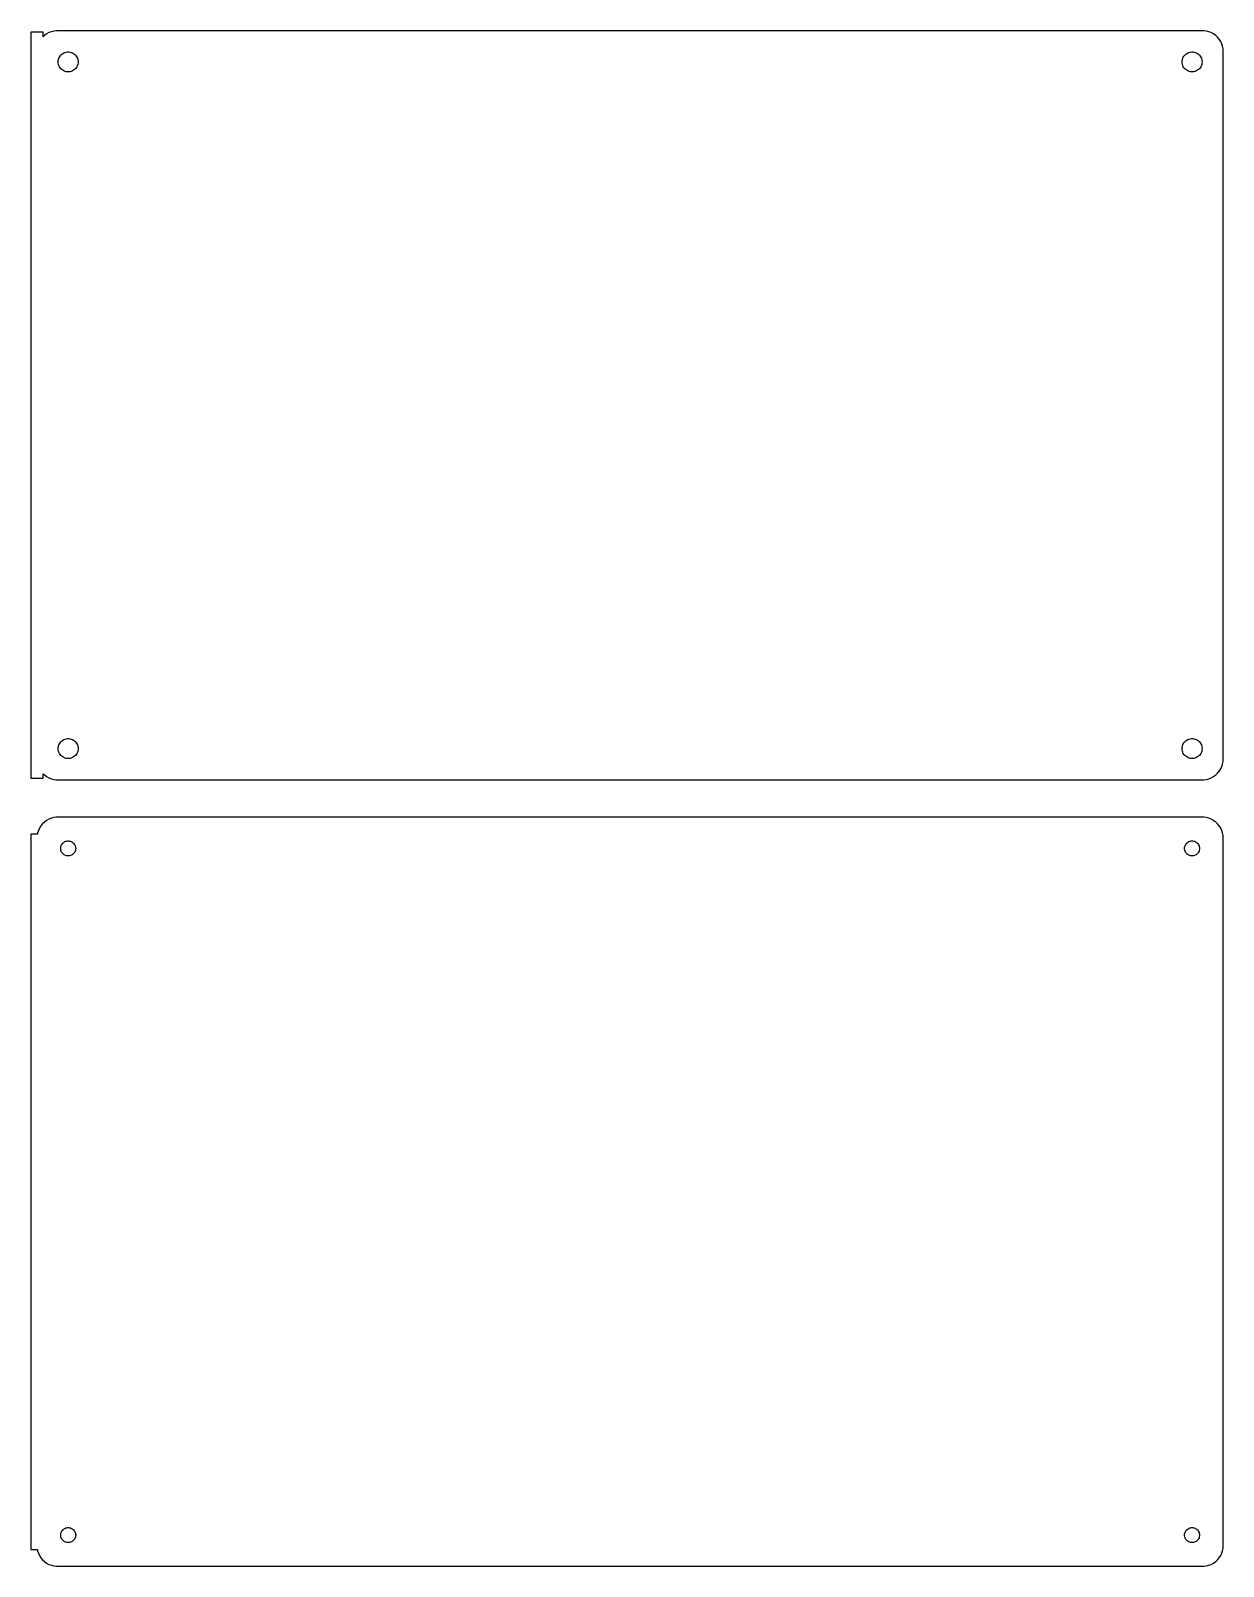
# Model space of a CAD drawing. Header units: metres. Extents: x -144 to 142, y 99 to 468.
import ezdxf

# ---------------------------------------------------------------- set-up
doc = ezdxf.new("R2010")
doc.units = ezdxf.units.M

msp = doc.modelspace()

# ---------------------------------------------------------------- linework, layer by layer
for p, q in [((-141, 467.615), (-144, 467.615)), ((-144, 467.615), (-144, 288.385)), ((-141, 466.559), (-141, 467.615)), ((-140.687, 466.853), (-141, 466.559)), ((-140.179, 467.222), (-140.687, 466.853)), ((-139.629, 467.524), (-140.179, 467.222)), ((-139.045, 467.755), (-139.629, 467.524)), ((-138.437, 467.911), (-139.045, 467.755)), ((-137.814, 467.99), (-138.437, 467.911)), ((137.814, 467.99), (-137.814, 467.99)), ((138.437, 467.911), (137.814, 467.99)), ((139.045, 467.755), (138.437, 467.911)), ((139.629, 467.524), (139.045, 467.755)), ((140.179, 467.222), (139.629, 467.524)), ((140.687, 466.853), (140.179, 467.222)), ((141.145, 466.423), (140.687, 466.853)), ((141.545, 465.939), (141.145, 466.423)), ((141.882, 465.409), (141.545, 465.939)), ((142.149, 464.841), (141.882, 465.409)), ((-137.325, 461.097), (-137.231, 461.383)), ((-137.231, 461.383), (-137.103, 461.656)), ((-137.103, 461.656), (-136.942, 461.911)), ((-136.942, 461.911), (-136.75, 462.143)), ((-136.75, 462.143), (-136.53, 462.349)), ((-136.53, 462.349), (-136.286, 462.526)), ((-136.286, 462.526), (-136.022, 462.672)), ((-136.022, 462.672), (-135.742, 462.783)), ((-135.742, 462.783), (-135.45, 462.857)), ((-135.45, 462.857), (-135.151, 462.895)), ((-135.151, 462.895), (-134.849, 462.895)), ((-134.849, 462.895), (-134.55, 462.857)), ((-134.55, 462.857), (-134.258, 462.783)), ((-134.258, 462.783), (-133.978, 462.672)), ((-133.978, 462.672), (-133.714, 462.526)), ((-133.714, 462.526), (-133.47, 462.349)), ((-133.47, 462.349), (-133.25, 462.143)), ((-133.25, 462.143), (-133.058, 461.911)), ((-133.058, 461.911), (-132.897, 461.656)), ((-132.897, 461.656), (-132.769, 461.383)), ((-132.769, 461.383), (-132.675, 461.097)), ((132.675, 461.097), (132.769, 461.383)), ((132.769, 461.383), (132.897, 461.656)), ((132.897, 461.656), (133.058, 461.911)), ((133.058, 461.911), (133.25, 462.143)), ((133.25, 462.143), (133.47, 462.349)), ((133.47, 462.349), (133.714, 462.526)), ((133.714, 462.526), (133.978, 462.672)), ((133.978, 462.672), (134.258, 462.783)), ((134.258, 462.783), (134.55, 462.857)), ((134.55, 462.857), (134.849, 462.895)), ((134.849, 462.895), (135.151, 462.895)), ((135.151, 462.895), (135.45, 462.857)), ((135.45, 462.857), (135.742, 462.783)), ((135.742, 462.783), (136.022, 462.672)), ((136.022, 462.672), (136.286, 462.526)), ((136.286, 462.526), (136.53, 462.349)), ((136.53, 462.349), (136.75, 462.143)), ((136.75, 462.143), (136.942, 461.911)), ((136.942, 461.911), (137.103, 461.656)), ((137.103, 461.656), (137.231, 461.383)), ((137.231, 461.383), (137.325, 461.097)), ((142.343, 464.243), (142.149, 464.841)), ((142.461, 463.627), (142.343, 464.243)), ((142.5, 463), (142.461, 463.627)), ((142.5, 293), (142.5, 463)), ((-137.4, 460.5), (-137.381, 460.801)), ((-137.381, 460.199), (-137.4, 460.5)), ((-137.381, 460.801), (-137.325, 461.097)), ((-137.325, 459.903), (-137.381, 460.199)), ((-137.231, 459.617), (-137.325, 459.903)), ((-137.103, 459.344), (-137.231, 459.617)), ((-136.942, 459.089), (-137.103, 459.344)), ((-136.75, 458.857), (-136.942, 459.089)), ((-136.53, 458.651), (-136.75, 458.857)), ((-136.286, 458.474), (-136.53, 458.651)), ((-136.022, 458.328), (-136.286, 458.474)), ((-135.742, 458.217), (-136.022, 458.328)), ((-135.45, 458.143), (-135.742, 458.217)), ((-135.151, 458.105), (-135.45, 458.143)), ((-134.849, 458.105), (-135.151, 458.105)), ((-134.55, 458.143), (-134.849, 458.105)), ((-134.258, 458.217), (-134.55, 458.143)), ((-133.978, 458.328), (-134.258, 458.217)), ((-133.714, 458.474), (-133.978, 458.328)), ((-133.47, 458.651), (-133.714, 458.474)), ((-133.25, 458.857), (-133.47, 458.651)), ((-133.058, 459.089), (-133.25, 458.857)), ((-132.897, 459.344), (-133.058, 459.089)), ((-132.769, 459.617), (-132.897, 459.344)), ((-132.675, 459.903), (-132.769, 459.617)), ((-132.675, 461.097), (-132.619, 460.801)), ((-132.619, 460.199), (-132.675, 459.903)), ((-132.619, 460.801), (-132.6, 460.5)), ((-132.6, 460.5), (-132.619, 460.199)), ((132.6, 460.5), (132.619, 460.801)), ((132.619, 460.199), (132.6, 460.5)), ((132.619, 460.801), (132.675, 461.097)), ((132.675, 459.903), (132.619, 460.199)), ((132.769, 459.617), (132.675, 459.903)), ((132.897, 459.344), (132.769, 459.617)), ((133.058, 459.089), (132.897, 459.344)), ((133.25, 458.857), (133.058, 459.089)), ((133.47, 458.651), (133.25, 458.857)), ((133.714, 458.474), (133.47, 458.651)), ((133.978, 458.328), (133.714, 458.474)), ((134.258, 458.217), (133.978, 458.328)), ((134.55, 458.143), (134.258, 458.217)), ((134.849, 458.105), (134.55, 458.143)), ((135.151, 458.105), (134.849, 458.105)), ((135.45, 458.143), (135.151, 458.105)), ((135.742, 458.217), (135.45, 458.143)), ((136.022, 458.328), (135.742, 458.217)), ((136.286, 458.474), (136.022, 458.328)), ((136.53, 458.651), (136.286, 458.474)), ((136.75, 458.857), (136.53, 458.651)), ((136.942, 459.089), (136.75, 458.857)), ((137.103, 459.344), (136.942, 459.089)), ((137.231, 459.617), (137.103, 459.344)), ((137.325, 459.903), (137.231, 459.617)), ((137.325, 461.097), (137.381, 460.801)), ((137.381, 460.199), (137.325, 459.903)), ((137.381, 460.801), (137.4, 460.5)), ((137.4, 460.5), (137.381, 460.199)), ((-137.4, 295.5), (-137.381, 295.801)), ((-137.381, 295.199), (-137.4, 295.5)), ((-137.381, 295.801), (-137.325, 296.097)), ((-137.325, 294.903), (-137.381, 295.199)), ((-137.325, 296.097), (-137.231, 296.383)), ((-137.231, 296.383), (-137.103, 296.656)), ((-137.103, 296.656), (-136.942, 296.911)), ((-136.942, 296.911), (-136.75, 297.143)), ((-136.75, 297.143), (-136.53, 297.349)), ((-136.53, 297.349), (-136.286, 297.526)), ((-136.286, 297.526), (-136.022, 297.672)), ((-136.022, 297.672), (-135.742, 297.783)), ((-135.742, 297.783), (-135.45, 297.857)), ((-135.45, 297.857), (-135.151, 297.895)), ((-135.151, 297.895), (-134.849, 297.895)), ((-134.849, 297.895), (-134.55, 297.857)), ((-134.55, 297.857), (-134.258, 297.783)), ((-134.258, 297.783), (-133.978, 297.672)), ((-133.978, 297.672), (-133.714, 297.526)), ((-133.714, 297.526), (-133.47, 297.349)), ((-133.47, 297.349), (-133.25, 297.143)), ((-133.25, 297.143), (-133.058, 296.911)), ((-133.058, 296.911), (-132.897, 296.656)), ((-132.897, 296.656), (-132.769, 296.383)), ((-132.769, 296.383), (-132.675, 296.097)), ((-132.675, 296.097), (-132.619, 295.801)), ((-132.619, 295.199), (-132.675, 294.903)), ((-132.619, 295.801), (-132.6, 295.5)), ((-132.6, 295.5), (-132.619, 295.199)), ((132.6, 295.5), (132.619, 295.801)), ((132.619, 295.199), (132.6, 295.5)), ((132.619, 295.801), (132.675, 296.097)), ((132.675, 294.903), (132.619, 295.199)), ((132.675, 296.097), (132.769, 296.383)), ((132.769, 296.383), (132.897, 296.656)), ((132.897, 296.656), (133.058, 296.911)), ((133.058, 296.911), (133.25, 297.143)), ((133.25, 297.143), (133.47, 297.349)), ((133.47, 297.349), (133.714, 297.526)), ((133.714, 297.526), (133.978, 297.672)), ((133.978, 297.672), (134.258, 297.783)), ((134.258, 297.783), (134.55, 297.857)), ((134.55, 297.857), (134.849, 297.895)), ((134.849, 297.895), (135.151, 297.895)), ((135.151, 297.895), (135.45, 297.857)), ((135.45, 297.857), (135.742, 297.783)), ((135.742, 297.783), (136.022, 297.672)), ((136.022, 297.672), (136.286, 297.526)), ((136.286, 297.526), (136.53, 297.349)), ((136.53, 297.349), (136.75, 297.143)), ((136.75, 297.143), (136.942, 296.911)), ((136.942, 296.911), (137.103, 296.656)), ((137.103, 296.656), (137.231, 296.383)), ((137.231, 296.383), (137.325, 296.097)), ((137.325, 296.097), (137.381, 295.801)), ((137.381, 295.199), (137.325, 294.903)), ((137.381, 295.801), (137.4, 295.5)), ((137.4, 295.5), (137.381, 295.199)), ((-137.231, 294.617), (-137.325, 294.903)), ((-137.103, 294.344), (-137.231, 294.617)), ((-136.942, 294.089), (-137.103, 294.344)), ((-136.75, 293.857), (-136.942, 294.089)), ((-136.53, 293.651), (-136.75, 293.857)), ((-136.286, 293.474), (-136.53, 293.651)), ((-136.022, 293.328), (-136.286, 293.474)), ((-135.742, 293.217), (-136.022, 293.328)), ((-135.45, 293.143), (-135.742, 293.217)), ((-135.151, 293.105), (-135.45, 293.143)), ((-134.849, 293.105), (-135.151, 293.105)), ((-134.55, 293.143), (-134.849, 293.105)), ((-134.258, 293.217), (-134.55, 293.143)), ((-133.978, 293.328), (-134.258, 293.217)), ((-133.714, 293.474), (-133.978, 293.328)), ((-133.47, 293.651), (-133.714, 293.474)), ((-133.25, 293.857), (-133.47, 293.651)), ((-133.058, 294.089), (-133.25, 293.857)), ((-132.897, 294.344), (-133.058, 294.089)), ((-132.769, 294.617), (-132.897, 294.344)), ((-132.675, 294.903), (-132.769, 294.617)), ((132.769, 294.617), (132.675, 294.903)), ((132.897, 294.344), (132.769, 294.617)), ((133.058, 294.089), (132.897, 294.344)), ((133.25, 293.857), (133.058, 294.089)), ((133.47, 293.651), (133.25, 293.857)), ((133.714, 293.474), (133.47, 293.651)), ((133.978, 293.328), (133.714, 293.474)), ((134.258, 293.217), (133.978, 293.328)), ((134.55, 293.143), (134.258, 293.217)), ((134.849, 293.105), (134.55, 293.143)), ((135.151, 293.105), (134.849, 293.105)), ((135.45, 293.143), (135.151, 293.105)), ((135.742, 293.217), (135.45, 293.143)), ((136.022, 293.328), (135.742, 293.217)), ((136.286, 293.474), (136.022, 293.328)), ((136.53, 293.651), (136.286, 293.474)), ((136.75, 293.857), (136.53, 293.651)), ((136.942, 294.089), (136.75, 293.857)), ((137.103, 294.344), (136.942, 294.089)), ((137.231, 294.617), (137.103, 294.344)), ((137.325, 294.903), (137.231, 294.617)), ((142.149, 291.159), (142.343, 291.757)), ((142.343, 291.757), (142.461, 292.373)), ((142.461, 292.373), (142.5, 293)), ((-144, 288.385), (-141, 288.385)), ((-141, 288.385), (-141, 289.441)), ((-141, 289.441), (-140.687, 289.147)), ((-140.687, 289.147), (-140.179, 288.778)), ((-140.179, 288.778), (-139.629, 288.476)), ((-139.629, 288.476), (-139.045, 288.245)), ((-139.045, 288.245), (-138.437, 288.089)), ((-138.437, 288.089), (-137.814, 288.01)), ((-137.814, 288.01), (137.814, 288.01)), ((137.814, 288.01), (138.437, 288.089)), ((138.437, 288.089), (139.045, 288.245)), ((139.045, 288.245), (139.629, 288.476)), ((139.629, 288.476), (140.179, 288.778)), ((140.179, 288.778), (140.687, 289.147)), ((140.687, 289.147), (141.145, 289.577)), ((141.145, 289.577), (141.545, 290.061)), ((141.545, 290.061), (141.882, 290.591)), ((141.882, 290.591), (142.149, 291.159)), ((-141.545, 276.939), (-141.882, 276.409)), ((-141.145, 277.423), (-141.545, 276.939)), ((-140.687, 277.853), (-141.145, 277.423)), ((-140.179, 278.222), (-140.687, 277.853)), ((-139.629, 278.524), (-140.179, 278.222)), ((-139.045, 278.755), (-139.629, 278.524)), ((-138.437, 278.911), (-139.045, 278.755)), ((-137.814, 278.99), (-138.437, 278.911)), ((137.814, 278.99), (-137.814, 278.99)), ((138.437, 278.911), (137.814, 278.99)), ((139.045, 278.755), (138.437, 278.911)), ((139.629, 278.524), (139.045, 278.755)), ((140.179, 278.222), (139.629, 278.524)), ((140.687, 277.853), (140.179, 278.222)), ((141.145, 277.423), (140.687, 277.853)), ((141.545, 276.939), (141.145, 277.423)), ((141.882, 276.409), (141.545, 276.939)), ((-142.4, 274.944), (-144, 274.944)), ((-144, 274.944), (-144, 103.056)), ((-142.343, 275.243), (-142.4, 274.944)), ((-142.149, 275.841), (-142.343, 275.243)), ((-141.882, 276.409), (-142.149, 275.841)), ((-135.964, 273.02), (-135.766, 273.129)), ((-135.766, 273.129), (-135.556, 273.212)), ((-135.556, 273.212), (-135.337, 273.268)), ((-135.337, 273.268), (-135.113, 273.296)), ((-135.113, 273.296), (-134.887, 273.296)), ((-134.887, 273.296), (-134.663, 273.268)), ((-134.663, 273.268), (-134.444, 273.212)), ((-134.444, 273.212), (-134.234, 273.129)), ((-134.234, 273.129), (-134.036, 273.02)), ((134.036, 273.02), (134.234, 273.129)), ((134.234, 273.129), (134.444, 273.212)), ((134.444, 273.212), (134.663, 273.268)), ((134.663, 273.268), (134.887, 273.296)), ((134.887, 273.296), (135.113, 273.296)), ((135.113, 273.296), (135.337, 273.268)), ((135.337, 273.268), (135.556, 273.212)), ((135.556, 273.212), (135.766, 273.129)), ((135.766, 273.129), (135.964, 273.02)), ((142.149, 275.841), (141.882, 276.409)), ((142.343, 275.243), (142.149, 275.841)), ((142.461, 274.627), (142.343, 275.243)), ((142.5, 274), (142.461, 274.627)), ((142.5, 104), (142.5, 274)), ((-136.8, 271.5), (-136.786, 271.726)), ((-136.786, 271.274), (-136.8, 271.5)), ((-136.786, 271.726), (-136.743, 271.948)), ((-136.743, 271.052), (-136.786, 271.274)), ((-136.743, 271.948), (-136.674, 272.163)), ((-136.674, 270.837), (-136.743, 271.052)), ((-136.674, 272.163), (-136.577, 272.367)), ((-136.577, 270.633), (-136.674, 270.837)), ((-136.577, 272.367), (-136.456, 272.558)), ((-136.456, 270.442), (-136.577, 270.633)), ((-136.456, 272.558), (-136.312, 272.732)), ((-136.312, 270.268), (-136.456, 270.442)), ((-136.312, 272.732), (-136.147, 272.887)), ((-136.147, 270.113), (-136.312, 270.268)), ((-136.147, 272.887), (-135.964, 273.02)), ((-135.964, 269.98), (-136.147, 270.113)), ((-135.766, 269.871), (-135.964, 269.98)), ((-135.556, 269.788), (-135.766, 269.871)), ((-135.337, 269.732), (-135.556, 269.788)), ((-135.113, 269.704), (-135.337, 269.732)), ((-134.887, 269.704), (-135.113, 269.704)), ((-134.663, 269.732), (-134.887, 269.704)), ((-134.444, 269.788), (-134.663, 269.732)), ((-134.234, 269.871), (-134.444, 269.788)), ((-134.036, 269.98), (-134.234, 269.871)), ((-134.036, 273.02), (-133.853, 272.887)), ((-133.853, 270.113), (-134.036, 269.98)), ((-133.853, 272.887), (-133.688, 272.732)), ((-133.688, 270.268), (-133.853, 270.113)), ((-133.688, 272.732), (-133.544, 272.558)), ((-133.544, 270.442), (-133.688, 270.268)), ((-133.544, 272.558), (-133.423, 272.367)), ((-133.423, 270.633), (-133.544, 270.442)), ((-133.423, 272.367), (-133.326, 272.163)), ((-133.326, 270.837), (-133.423, 270.633)), ((-133.326, 272.163), (-133.257, 271.948)), ((-133.257, 271.052), (-133.326, 270.837)), ((-133.257, 271.948), (-133.214, 271.726)), ((-133.214, 271.274), (-133.257, 271.052)), ((-133.214, 271.726), (-133.2, 271.5)), ((-133.2, 271.5), (-133.214, 271.274)), ((133.2, 271.5), (133.214, 271.726)), ((133.214, 271.274), (133.2, 271.5)), ((133.214, 271.726), (133.257, 271.948)), ((133.257, 271.052), (133.214, 271.274)), ((133.257, 271.948), (133.326, 272.163)), ((133.326, 270.837), (133.257, 271.052)), ((133.326, 272.163), (133.423, 272.367)), ((133.423, 270.633), (133.326, 270.837)), ((133.423, 272.367), (133.544, 272.558)), ((133.544, 270.442), (133.423, 270.633)), ((133.544, 272.558), (133.688, 272.732)), ((133.688, 270.268), (133.544, 270.442)), ((133.688, 272.732), (133.853, 272.887)), ((133.853, 270.113), (133.688, 270.268)), ((133.853, 272.887), (134.036, 273.02)), ((134.036, 269.98), (133.853, 270.113)), ((134.234, 269.871), (134.036, 269.98)), ((134.444, 269.788), (134.234, 269.871)), ((134.663, 269.732), (134.444, 269.788)), ((134.887, 269.704), (134.663, 269.732)), ((135.113, 269.704), (134.887, 269.704)), ((135.337, 269.732), (135.113, 269.704)), ((135.556, 269.788), (135.337, 269.732)), ((135.766, 269.871), (135.556, 269.788)), ((135.964, 269.98), (135.766, 269.871)), ((135.964, 273.02), (136.147, 272.887)), ((136.147, 270.113), (135.964, 269.98)), ((136.147, 272.887), (136.312, 272.732)), ((136.312, 270.268), (136.147, 270.113)), ((136.312, 272.732), (136.456, 272.558)), ((136.456, 270.442), (136.312, 270.268)), ((136.456, 272.558), (136.577, 272.367)), ((136.577, 270.633), (136.456, 270.442)), ((136.577, 272.367), (136.674, 272.163)), ((136.674, 270.837), (136.577, 270.633)), ((136.674, 272.163), (136.743, 271.948)), ((136.743, 271.052), (136.674, 270.837)), ((136.743, 271.948), (136.786, 271.726)), ((136.786, 271.274), (136.743, 271.052)), ((136.786, 271.726), (136.8, 271.5)), ((136.8, 271.5), (136.786, 271.274)), ((-136.743, 106.948), (-136.674, 107.163)), ((-136.674, 107.163), (-136.577, 107.367)), ((-136.577, 107.367), (-136.456, 107.558)), ((-136.456, 107.558), (-136.312, 107.732)), ((-136.312, 107.732), (-136.147, 107.887)), ((-136.147, 107.887), (-135.964, 108.02)), ((-135.964, 108.02), (-135.766, 108.129)), ((-135.766, 108.129), (-135.556, 108.212)), ((-135.556, 108.212), (-135.337, 108.268)), ((-135.337, 108.268), (-135.113, 108.296)), ((-135.113, 108.296), (-134.887, 108.296)), ((-134.887, 108.296), (-134.663, 108.268)), ((-134.663, 108.268), (-134.444, 108.212)), ((-134.444, 108.212), (-134.234, 108.129)), ((-134.234, 108.129), (-134.036, 108.02)), ((-134.036, 108.02), (-133.853, 107.887)), ((-133.853, 107.887), (-133.688, 107.732)), ((-133.688, 107.732), (-133.544, 107.558)), ((-133.544, 107.558), (-133.423, 107.367)), ((-133.423, 107.367), (-133.326, 107.163)), ((-133.326, 107.163), (-133.257, 106.948)), ((133.257, 106.948), (133.326, 107.163)), ((133.326, 107.163), (133.423, 107.367)), ((133.423, 107.367), (133.544, 107.558)), ((133.544, 107.558), (133.688, 107.732)), ((133.688, 107.732), (133.853, 107.887)), ((133.853, 107.887), (134.036, 108.02)), ((134.036, 108.02), (134.234, 108.129)), ((134.234, 108.129), (134.444, 108.212)), ((134.444, 108.212), (134.663, 108.268)), ((134.663, 108.268), (134.887, 108.296)), ((134.887, 108.296), (135.113, 108.296)), ((135.113, 108.296), (135.337, 108.268)), ((135.337, 108.268), (135.556, 108.212)), ((135.556, 108.212), (135.766, 108.129)), ((135.766, 108.129), (135.964, 108.02)), ((135.964, 108.02), (136.147, 107.887)), ((136.147, 107.887), (136.312, 107.732)), ((136.312, 107.732), (136.456, 107.558)), ((136.456, 107.558), (136.577, 107.367)), ((136.577, 107.367), (136.674, 107.163)), ((136.674, 107.163), (136.743, 106.948)), ((-136.8, 106.5), (-136.786, 106.726)), ((-136.786, 106.274), (-136.8, 106.5)), ((-136.786, 106.726), (-136.743, 106.948)), ((-136.743, 106.052), (-136.786, 106.274)), ((-136.674, 105.837), (-136.743, 106.052)), ((-136.577, 105.633), (-136.674, 105.837)), ((-136.456, 105.442), (-136.577, 105.633)), ((-136.312, 105.268), (-136.456, 105.442)), ((-136.147, 105.113), (-136.312, 105.268)), ((-135.964, 104.98), (-136.147, 105.113)), ((-135.766, 104.871), (-135.964, 104.98)), ((-135.556, 104.788), (-135.766, 104.871)), ((-135.337, 104.732), (-135.556, 104.788)), ((-135.113, 104.704), (-135.337, 104.732)), ((-134.887, 104.704), (-135.113, 104.704)), ((-134.663, 104.732), (-134.887, 104.704)), ((-134.444, 104.788), (-134.663, 104.732)), ((-134.234, 104.871), (-134.444, 104.788)), ((-134.036, 104.98), (-134.234, 104.871)), ((-133.853, 105.113), (-134.036, 104.98)), ((-133.688, 105.268), (-133.853, 105.113)), ((-133.544, 105.442), (-133.688, 105.268)), ((-133.423, 105.633), (-133.544, 105.442)), ((-133.326, 105.837), (-133.423, 105.633)), ((-133.257, 106.052), (-133.326, 105.837)), ((-133.257, 106.948), (-133.214, 106.726)), ((-133.214, 106.274), (-133.257, 106.052)), ((-133.214, 106.726), (-133.2, 106.5)), ((-133.2, 106.5), (-133.214, 106.274)), ((133.2, 106.5), (133.214, 106.726)), ((133.214, 106.274), (133.2, 106.5)), ((133.214, 106.726), (133.257, 106.948)), ((133.257, 106.052), (133.214, 106.274)), ((133.326, 105.837), (133.257, 106.052)), ((133.423, 105.633), (133.326, 105.837)), ((133.544, 105.442), (133.423, 105.633)), ((133.688, 105.268), (133.544, 105.442)), ((133.853, 105.113), (133.688, 105.268)), ((134.036, 104.98), (133.853, 105.113)), ((134.234, 104.871), (134.036, 104.98)), ((134.444, 104.788), (134.234, 104.871)), ((134.663, 104.732), (134.444, 104.788)), ((134.887, 104.704), (134.663, 104.732)), ((135.113, 104.704), (134.887, 104.704)), ((135.337, 104.732), (135.113, 104.704)), ((135.556, 104.788), (135.337, 104.732)), ((135.766, 104.871), (135.556, 104.788)), ((135.964, 104.98), (135.766, 104.871)), ((136.147, 105.113), (135.964, 104.98)), ((136.312, 105.268), (136.147, 105.113)), ((136.456, 105.442), (136.312, 105.268)), ((136.577, 105.633), (136.456, 105.442)), ((136.674, 105.837), (136.577, 105.633)), ((136.743, 106.052), (136.674, 105.837)), ((136.743, 106.948), (136.786, 106.726)), ((136.786, 106.274), (136.743, 106.052)), ((136.786, 106.726), (136.8, 106.5)), ((136.8, 106.5), (136.786, 106.274)), ((142.343, 102.757), (142.461, 103.373)), ((142.461, 103.373), (142.5, 104)), ((-144, 103.056), (-142.4, 103.056)), ((-142.4, 103.056), (-142.343, 102.757)), ((-142.343, 102.757), (-142.149, 102.159)), ((-142.149, 102.159), (-141.882, 101.591)), ((-141.882, 101.591), (-141.545, 101.061)), ((-141.545, 101.061), (-141.145, 100.577)), ((-141.145, 100.577), (-140.687, 100.147)), ((-140.687, 100.147), (-140.179, 99.778)), ((-140.179, 99.778), (-139.629, 99.476)), ((139.629, 99.476), (140.179, 99.778)), ((140.179, 99.778), (140.687, 100.147)), ((140.687, 100.147), (141.145, 100.577)), ((141.145, 100.577), (141.545, 101.061)), ((141.545, 101.061), (141.882, 101.591)), ((141.882, 101.591), (142.149, 102.159)), ((142.149, 102.159), (142.343, 102.757)), ((-139.629, 99.476), (-139.045, 99.245)), ((-139.045, 99.245), (-138.437, 99.089)), ((-138.437, 99.089), (-137.814, 99.01)), ((-137.814, 99.01), (137.814, 99.01)), ((137.814, 99.01), (138.437, 99.089)), ((138.437, 99.089), (139.045, 99.245)), ((139.045, 99.245), (139.629, 99.476))]:
    msp.add_line(p, q)

doc.saveas('drawing.dxf')
